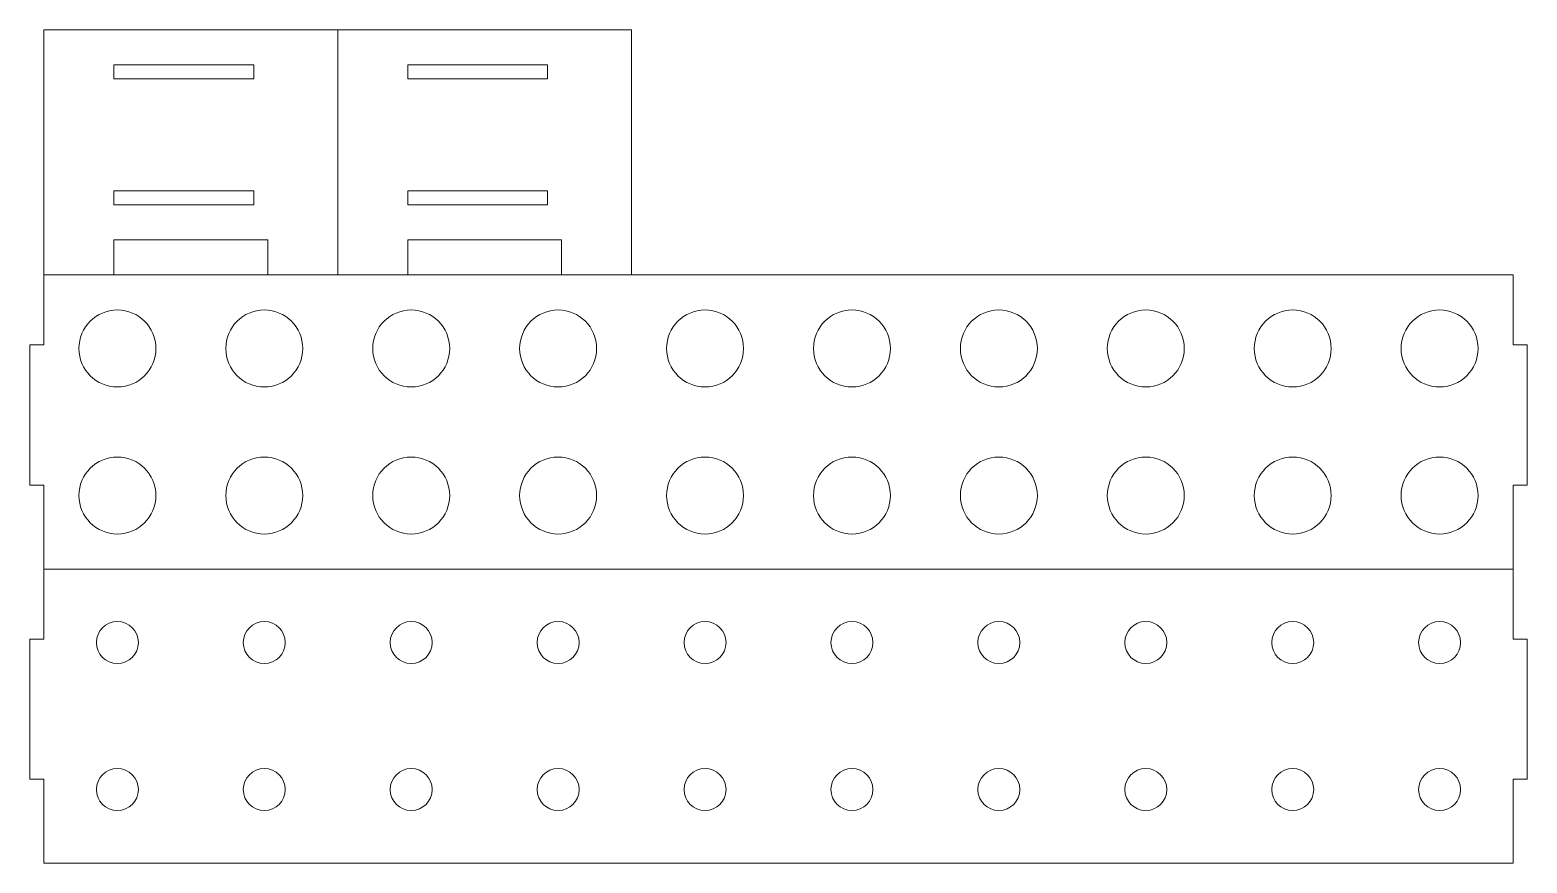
# Model space of a CAD drawing. Header units: millimetres. Extents: x 0 to 214, y 0 to 119.
import ezdxf

# ---------------------------------------------------------------- set-up
doc = ezdxf.new("R2010")
doc.units = ezdxf.units.MM

# ---------------------------------------------------------------- blocks, each defined once
blk = doc.blocks.new('*U5')
at = {"color": 1, "lineweight": 0, "true_color": 0xff0000}
blk.add_circle((0, 0), 5.5, dxfattribs=at)
blk = doc.blocks.new('*U6')
at = {"color": 0, "linetype": 'ByBlock', "lineweight": -2, "transparency": 16777216}
for p in [(0, 21), (21, 21), (42, 21), (63, 21), (84, 21), (105, 21), (126, 21), (147, 21), (168, 21), (189, 21), (0, 0), (21, 0), (42, 0), (63, 0), (84, 0), (105, 0), (126, 0), (147, 0), (168, 0), (189, 0)]:
    blk.add_blockref('*U5', p, dxfattribs=at)
blk = doc.blocks.new('*U7')
at = {"color": 1, "lineweight": 0, "true_color": 0xff0000}
blk.add_circle((0, 0), 3, dxfattribs=at)
blk = doc.blocks.new('*U8')
at = {"color": 0, "linetype": 'ByBlock', "lineweight": -2, "transparency": 16777216}
for p in [(0, 21), (21, 21), (42, 21), (63, 21), (84, 21), (105, 21), (126, 21), (147, 21), (168, 21), (189, 21), (0, 0), (21, 0), (42, 0), (63, 0), (84, 0), (105, 0), (126, 0), (147, 0), (168, 0), (189, 0)]:
    blk.add_blockref('*U7', p, dxfattribs=at)

msp = doc.modelspace()

# ---------------------------------------------------------------- linework, layer by layer
at = {"color": 1, "lineweight": 0, "true_color": 0xff0000}
for points in [[(12, 84), (2, 84), (2, 119), (44, 119), (44, 84), (34, 84)], [(54, 84), (44, 84), (44, 119), (86, 119), (86, 84), (76, 84)], [(34, 84), (34, 89), (12, 89), (12, 84)], [(76, 84), (76, 89), (54, 89), (54, 84)], [(2, 74), (2, 84), (212, 84), (212, 74)], [(2, 74), (0, 74), (0, 54), (2, 54)], [(212, 74), (214, 74), (214, 54), (212, 54)], [(212, 54), (212, 42), (2, 42), (2, 54)], [(2, 32), (2, 42), (212, 42), (212, 32)], [(2, 32), (0, 32), (0, 12), (2, 12)], [(212, 32), (214, 32), (214, 12), (212, 12)], [(212, 12), (212, 0), (2, 0), (2, 12)]]:
    msp.add_lwpolyline(points, dxfattribs=at)
for points in [[(12, 114), (32, 114), (32, 112), (12, 112)], [(54, 114), (74, 114), (74, 112), (54, 112)], [(12, 94), (32, 94), (32, 96), (12, 96)], [(54, 94), (74, 94), (74, 96), (54, 96)]]:
    msp.add_lwpolyline(points, close=True, dxfattribs=at)

# ---------------------------------------------------------------- block references
for name, p in [('*U6', (12.5, 52.5)), ('*U8', (12.5, 10.5))]:
    msp.add_blockref(name, p)

doc.saveas('drawing.dxf')
